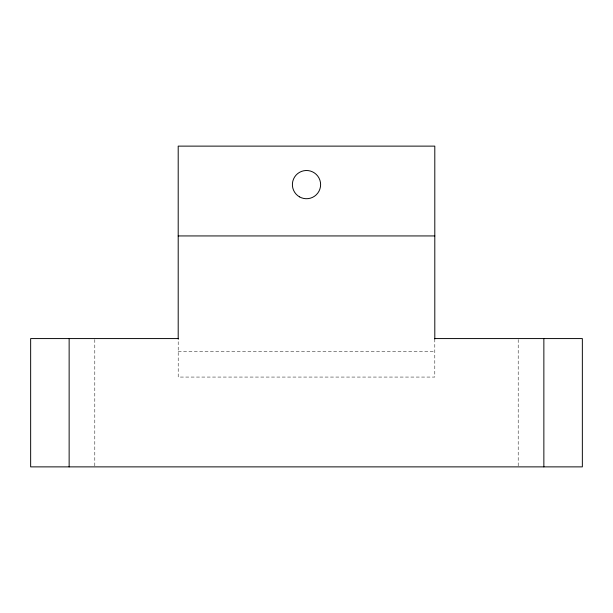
<?xml version="1.0" encoding="UTF-8"?>
<svg xmlns="http://www.w3.org/2000/svg" width="613" height="613" viewBox="0 0 613 613"><rect width="100%" height="100%" fill="white"/><g stroke="black" fill="none" stroke-linecap="round" stroke-linejoin="round"><path stroke-width="0.46" stroke-dasharray="3.06 2.3" d="M178.199 351.402L434.801 351.402M518.2 339.533L518.2 466.876M434.801 338.997L434.801 377.064L178.199 377.064L178.199 338.997M94.8 339.533L94.8 465.918"/><path stroke-width="0.92" d="M178.199 235.936L434.801 235.936M178.199 338.575L30.65 338.575L30.65 466.876L582.35 466.876L582.35 338.575L434.801 338.575M543.861 338.575L543.861 466.876M434.801 338.997L434.801 146.124L178.199 146.124L178.199 338.997M69.139 338.575L69.139 466.876M299.443 196.834A14.114 14.114 0 0 0 320.614 184.613A14.114 14.114 0 0 0 299.443 172.391A14.114 14.114 0 0 0 299.443 196.834"/></g></svg>
